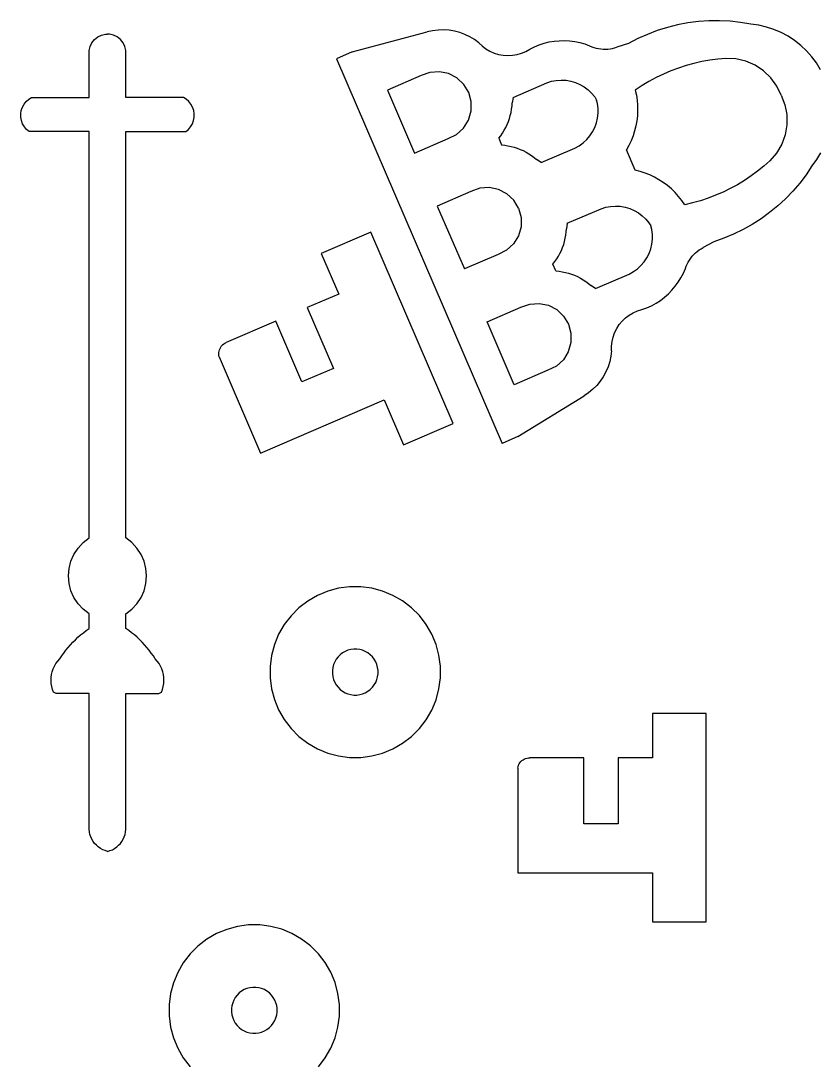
# Model space of a CAD drawing. Extents: x -3998 to 3998, y -3549 to 3549.
# Drawn here: x 1625 to 1950.6, y -197.6 to 226.8 of the extents above; entities that cross this region are included whole.
import ezdxf

# ---------------------------------------------------------------- set-up
doc = ezdxf.new("R2010")
doc.units = 0
doc.header["$MEASUREMENT"] = 0
doc.layers.get('0').update_dxf_attribs({"linetype": 'CONTINUOUS'})

msp = doc.modelspace()

# ---------------------------------------------------------------- linework, layer by layer
for p, q in [((1893.2, 225.18), (1889.02, 224.13)), ((1897.43, 225.97), (1893.2, 225.18)), ((1901.7, 226.51), (1897.43, 225.97)), ((1906, 226.81), (1901.7, 226.51)), ((1910.31, 226.84), (1906, 226.81)), ((1914.61, 226.62), (1910.31, 226.84)), ((1918.89, 226.15), (1914.61, 226.62)), ((1923.14, 225.43), (1918.89, 226.15)), ((1926.32, 224.99), (1923.14, 225.43)), ((1929.45, 224.27), (1926.32, 224.99)), ((1656.4, 220.26), (1657.94, 220.98)), ((1657.94, 220.98), (1659.6, 221.34)), ((1659.6, 221.34), (1660.4, 221.33)), ((1661.2, 221.34), (1660.4, 221.33)), ((1662.87, 220.98), (1661.2, 221.34)), ((1664.4, 220.26), (1662.87, 220.98)), ((1760.34, 214.11), (1790.99, 222.3)), ((1793.17, 222.79), (1790.99, 222.3)), ((1795.39, 223.07), (1793.17, 222.79)), ((1797.63, 223.14), (1795.39, 223.07)), ((1799.86, 222.99), (1797.63, 223.14)), ((1802.06, 222.64), (1799.86, 222.99)), ((1804.23, 222.08), (1802.06, 222.64)), ((1806.33, 221.31), (1804.23, 222.08)), ((1808.35, 220.35), (1806.33, 221.31)), ((1880.88, 221.31), (1876.95, 219.55)), ((1884.91, 222.84), (1880.88, 221.31)), ((1889.02, 224.13), (1884.91, 222.84)), ((1932.51, 223.28), (1929.45, 224.27)), ((1935.46, 222.03), (1932.51, 223.28)), ((1938.3, 220.52), (1935.46, 222.03)), ((1653.27, 216.33), (1654, 217.87)), ((1654, 217.87), (1655.06, 219.2)), ((1655.06, 219.2), (1656.4, 220.26)), ((1665.74, 219.2), (1664.4, 220.26)), ((1666.8, 217.87), (1665.74, 219.2)), ((1667.53, 216.33), (1666.8, 217.87)), ((1810.26, 219.2), (1808.35, 220.35)), ((1812.07, 217.88), (1810.26, 219.2)), ((1812.07, 217.88), (1813.43, 216.56)), ((1813.43, 216.56), (1814.93, 215.4)), ((1834.72, 216.24), (1836.67, 217.03)), ((1836.67, 217.03), (1838.67, 217.68)), ((1838.67, 217.68), (1840.72, 218.18)), ((1840.72, 218.18), (1842.79, 218.53)), ((1842.79, 218.53), (1844.89, 218.72)), ((1844.89, 218.72), (1846.99, 218.76)), ((1846.99, 218.76), (1849.09, 218.64)), ((1849.09, 218.64), (1851.18, 218.37)), ((1851.18, 218.37), (1853.24, 217.94)), ((1853.24, 217.94), (1855.26, 217.37)), ((1855.26, 217.37), (1857.24, 216.64)), ((1857.24, 216.64), (1858.12, 216.27)), ((1873.13, 217.55), (1868.4, 216.01)), ((1876.95, 219.55), (1873.13, 217.55)), ((1940.99, 218.77), (1938.3, 220.52)), ((1943.52, 216.78), (1940.99, 218.77)), ((1945.86, 214.59), (1943.52, 216.78)), ((1652.9, 214.67), (1653.27, 216.33)), ((1652.9, 195.58), (1652.9, 214.67)), ((1667.9, 214.67), (1667.53, 216.33)), ((1667.9, 195.58), (1667.9, 214.67)), ((1760.34, 214.11), (1753.91, 211.34)), ((1814.93, 215.4), (1816.57, 214.44)), ((1816.57, 214.44), (1818.3, 213.67)), ((1818.3, 213.67), (1820.11, 213.11)), ((1820.11, 213.11), (1821.98, 212.77)), ((1821.98, 212.77), (1823.87, 212.64)), ((1823.87, 212.64), (1825.76, 212.74)), ((1825.76, 212.74), (1827.63, 213.07)), ((1827.63, 213.07), (1829.45, 213.61)), ((1829.45, 213.61), (1831.19, 214.35)), ((1831.19, 214.35), (1832.84, 215.3)), ((1832.84, 215.3), (1834.72, 216.24)), ((1858.12, 216.27), (1859.02, 215.96)), ((1859.02, 215.96), (1859.93, 215.7)), ((1859.93, 215.7), (1860.87, 215.5)), ((1860.87, 215.5), (1861.81, 215.36)), ((1861.81, 215.36), (1862.76, 215.27)), ((1862.76, 215.27), (1863.71, 215.25)), ((1863.71, 215.25), (1864.66, 215.28)), ((1864.66, 215.28), (1865.61, 215.38)), ((1865.61, 215.38), (1866.55, 215.53)), ((1866.55, 215.53), (1867.48, 215.74)), ((1867.48, 215.74), (1868.4, 216.01)), ((1948, 212.19), (1945.86, 214.59)), ((1753.91, 211.34), (1821.55, 54.29)), ((1896.67, 208.58), (1893.53, 207.55)), ((1899.86, 209.45), (1896.67, 208.58)), ((1903.09, 210.19), (1899.86, 209.45)), ((1906.34, 210.77), (1903.09, 210.19)), ((1909.62, 211.21), (1906.34, 210.77)), ((1912.91, 211.5), (1909.62, 211.21)), ((1917.04, 211.31), (1912.91, 211.5)), ((1921.08, 210.37), (1917.04, 211.31)), ((1924.87, 208.73), (1921.08, 210.37)), ((1928.31, 206.43), (1924.87, 208.73)), ((1949.92, 209.62), (1948, 212.19)), ((1951.61, 206.88), (1949.92, 209.62)), ((1788.45, 204.44), (1774.68, 198.51)), ((1792.07, 205.75), (1788.45, 204.44)), ((1795.91, 206.03), (1792.07, 205.75)), ((1799.67, 205.25), (1795.91, 206.03)), ((1803.09, 203.49), (1799.67, 205.25)), ((1887.39, 205.09), (1884.42, 203.65)), ((1890.43, 206.39), (1887.39, 205.09)), ((1893.53, 207.55), (1890.43, 206.39)), ((1931.28, 203.54), (1928.31, 206.43)), ((1805.9, 200.86), (1803.09, 203.49)), ((1807.89, 197.57), (1805.9, 200.86)), ((1826.02, 195.58), (1839.8, 201.51)), ((1839.8, 201.51), (1841.7, 202.12)), ((1841.7, 202.12), (1843.65, 202.49)), ((1843.65, 202.49), (1845.64, 202.63)), ((1845.64, 202.63), (1847.63, 202.53)), ((1847.63, 202.53), (1849.59, 202.2)), ((1849.59, 202.2), (1851.5, 201.63)), ((1851.5, 201.63), (1853.33, 200.85)), ((1853.33, 200.85), (1855.05, 199.85)), ((1855.05, 199.85), (1856.65, 198.65)), ((1878.67, 200.38), (1875.91, 198.56)), ((1881.51, 202.08), (1878.67, 200.38)), ((1884.42, 203.65), (1881.51, 202.08)), ((1933.68, 200.17), (1931.28, 203.54)), ((1935.43, 196.42), (1933.68, 200.17)), ((1628.23, 194.84), (1629.41, 195.58)), ((1629.41, 195.58), (1652.9, 195.58)), ((1691.39, 195.58), (1667.9, 195.58)), ((1692.58, 194.84), (1691.39, 195.58)), ((1774.68, 198.51), (1785.75, 172.79)), ((1808.91, 193.86), (1807.89, 197.57)), ((1826.02, 195.58), (1825.67, 193.36)), ((1856.65, 198.65), (1858.09, 197.28)), ((1858.09, 197.28), (1859.35, 195.74)), ((1859.35, 195.74), (1860.15, 194.49)), ((1875.91, 198.56), (1876.36, 196.49)), ((1876.36, 196.49), (1876.67, 194.4)), ((1935.43, 196.42), (1936.95, 192.57)), ((1625.2, 190.25), (1625.65, 191.57)), ((1625.65, 191.57), (1626.32, 192.8)), ((1626.32, 192.8), (1627.19, 193.9)), ((1627.19, 193.9), (1628.23, 194.84)), ((1693.62, 193.9), (1692.58, 194.84)), ((1694.48, 192.8), (1693.62, 193.9)), ((1695.15, 191.57), (1694.48, 192.8)), ((1695.6, 190.25), (1695.15, 191.57)), ((1808.89, 190.02), (1808.91, 193.86)), ((1825.42, 190.75), (1825.58, 192.05)), ((1825.58, 192.05), (1825.67, 193.36)), ((1860.51, 193.05), (1860.15, 194.49)), ((1860.76, 191.07), (1860.51, 193.05)), ((1860.77, 189.08), (1860.76, 191.07)), ((1876.67, 194.4), (1876.84, 192.3)), ((1876.84, 192.3), (1876.87, 190.19)), ((1936.95, 192.57), (1937.75, 188.51)), ((1624.98, 188.87), (1625.2, 190.25)), ((1625, 187.47), (1624.98, 188.87)), ((1625.26, 186.09), (1625, 187.47)), ((1695.54, 186.09), (1695.8, 187.47)), ((1695.82, 188.87), (1695.6, 190.25)), ((1695.8, 187.47), (1695.82, 188.87)), ((1807.83, 186.32), (1808.89, 190.02)), ((1824.09, 185.67), (1824.53, 186.91)), ((1824.53, 186.91), (1824.89, 188.17)), ((1824.89, 188.17), (1825.19, 189.45)), ((1825.19, 189.45), (1825.42, 190.75)), ((1860.08, 185.17), (1860.54, 187.1)), ((1860.54, 187.1), (1860.77, 189.08)), ((1876.77, 188.08), (1876.53, 185.98)), ((1876.87, 190.19), (1876.77, 188.08)), ((1937.75, 188.51), (1937.81, 184.38)), ((1625.75, 184.78), (1625.26, 186.09)), ((1626.45, 183.57), (1625.75, 184.78)), ((1627.34, 182.49), (1626.45, 183.57)), ((1693.46, 182.49), (1694.35, 183.57)), ((1694.35, 183.57), (1695.06, 184.78)), ((1695.06, 184.78), (1695.54, 186.09)), ((1802.96, 180.45), (1805.8, 183.05)), ((1805.8, 183.05), (1807.83, 186.32)), ((1822.39, 182.12), (1823.02, 183.28)), ((1823.02, 183.28), (1823.59, 184.46)), ((1823.59, 184.46), (1824.09, 185.67)), ((1858.5, 181.52), (1859.4, 183.3)), ((1859.4, 183.3), (1860.08, 185.17)), ((1876.15, 183.9), (1875.63, 181.85)), ((1876.53, 185.98), (1876.15, 183.9)), ((1937.81, 184.38), (1937.12, 180.3)), ((1628.41, 181.59), (1627.34, 182.49)), ((1652.9, 181.59), (1628.41, 181.59)), ((1652.9, 15.64), (1652.9, 181.59)), ((1667.9, 181.59), (1692.39, 181.59)), ((1667.9, 15.64), (1667.9, 181.59)), ((1692.39, 181.59), (1693.46, 182.49)), ((1785.75, 172.79), (1799.53, 178.73)), ((1799.53, 178.73), (1802.96, 180.45)), ((1820.14, 178.89), (1820.95, 179.93)), ((1820.14, 178.89), (1821.33, 176.14)), ((1820.95, 179.93), (1821.7, 181.01)), ((1821.7, 181.01), (1822.39, 182.12)), ((1854.63, 177.01), (1856.09, 178.36)), ((1856.09, 178.36), (1857.39, 179.87)), ((1857.39, 179.87), (1858.5, 181.52)), ((1874.99, 179.84), (1874.21, 177.88)), ((1875.63, 181.85), (1874.99, 179.84)), ((1937.12, 180.3), (1935.7, 176.41)), ((1821.33, 176.14), (1822.64, 176.01)), ((1822.64, 176.01), (1823.94, 175.82)), ((1823.94, 175.82), (1825.22, 175.55)), ((1825.22, 175.55), (1826.49, 175.22)), ((1826.49, 175.22), (1827.74, 174.81)), ((1827.74, 174.81), (1828.97, 174.34)), ((1828.97, 174.34), (1830.17, 173.81)), ((1837.49, 168.94), (1851.27, 174.88)), ((1851.27, 174.88), (1853.01, 175.84)), ((1853.01, 175.84), (1854.63, 177.01)), ((1873.31, 175.97), (1872.28, 174.13)), ((1875.84, 165.86), (1872.28, 174.13)), ((1874.21, 177.88), (1873.31, 175.97)), ((1935.7, 176.41), (1933.61, 172.84)), ((1830.17, 173.81), (1831.34, 173.21)), ((1831.34, 173.21), (1832.47, 172.55)), ((1832.47, 172.55), (1833.57, 171.83)), ((1833.57, 171.83), (1834.63, 171.05)), ((1834.63, 171.05), (1835.64, 170.21)), ((1837.49, 168.94), (1835.64, 170.21)), ((1933.61, 172.84), (1930.91, 169.7)), ((1949.92, 170.18), (1948.06, 167.56)), ((1951.56, 172.94), (1949.92, 170.18)), ((1877.89, 165.34), (1875.84, 165.86)), ((1928.44, 167.51), (1925.87, 165.43)), ((1930.91, 169.7), (1928.44, 167.51)), ((1948.06, 167.56), (1945.67, 163.98)), ((1879.89, 164.68), (1877.89, 165.34)), ((1881.85, 163.9), (1879.89, 164.68)), ((1883.76, 162.99), (1881.85, 163.9)), ((1885.6, 161.95), (1883.76, 162.99)), ((1887.37, 160.8), (1885.6, 161.95)), ((1920.46, 161.63), (1917.63, 159.91)), ((1923.21, 163.47), (1920.46, 161.63)), ((1925.87, 165.43), (1923.21, 163.47)), ((1945.67, 163.98), (1943.07, 160.55)), ((1808.82, 157.14), (1795.05, 151.21)), ((1812.44, 158.45), (1808.82, 157.14)), ((1816.28, 158.73), (1812.44, 158.45)), ((1820.05, 157.95), (1816.28, 158.73)), ((1823.46, 156.19), (1820.05, 157.95)), ((1889.06, 159.54), (1887.37, 160.8)), ((1890.67, 158.16), (1889.06, 159.54)), ((1892.18, 156.69), (1890.67, 158.16)), ((1914.73, 158.33), (1911.76, 156.88)), ((1917.63, 159.91), (1914.73, 158.33)), ((1940.27, 157.27), (1937.28, 154.17)), ((1943.07, 160.55), (1940.27, 157.27)), ((1826.27, 153.56), (1823.46, 156.19)), ((1828.26, 150.27), (1826.27, 153.56)), ((1893.59, 155.12), (1892.18, 156.69)), ((1894.89, 153.46), (1893.59, 155.12)), ((1896.09, 151.72), (1894.89, 153.46)), ((1902.49, 153.36), (1899.31, 152.46)), ((1905.63, 154.39), (1902.49, 153.36)), ((1908.72, 155.57), (1905.63, 154.39)), ((1911.76, 156.88), (1908.72, 155.57)), ((1937.28, 154.17), (1934.12, 151.24)), ((1795.05, 151.21), (1806.12, 125.49)), ((1828.26, 150.27), (1829.28, 146.56)), ((1848.17, 144.15), (1861.95, 150.08)), ((1861.95, 150.08), (1863.85, 150.68)), ((1863.85, 150.68), (1865.8, 151.06)), ((1865.8, 151.06), (1867.79, 151.19)), ((1867.79, 151.19), (1869.78, 151.1)), ((1869.78, 151.1), (1871.74, 150.76)), ((1871.74, 150.76), (1873.65, 150.2)), ((1873.65, 150.2), (1875.48, 149.41)), ((1875.48, 149.41), (1877.21, 148.41)), ((1899.31, 152.46), (1896.09, 151.72)), ((1934.12, 151.24), (1930.79, 148.51)), ((1829.28, 146.56), (1829.26, 142.72)), ((1877.21, 148.41), (1878.8, 147.22)), ((1878.8, 147.22), (1880.24, 145.84)), ((1880.24, 145.84), (1881.5, 144.31)), ((1927.3, 145.98), (1923.67, 143.66)), ((1930.79, 148.51), (1927.3, 145.98)), ((1767.89, 140.49), (1747.68, 131.79)), ((1801.51, 62.42), (1767.89, 140.49)), ((1829.26, 142.72), (1828.2, 139.02)), ((1847.57, 139.31), (1847.73, 140.62)), ((1847.73, 140.62), (1847.82, 141.93)), ((1848.17, 144.15), (1847.82, 141.93)), ((1881.5, 144.31), (1882.31, 143.06)), ((1882.66, 141.62), (1882.31, 143.06)), ((1882.91, 139.64), (1882.66, 141.62)), ((1919.91, 141.56), (1916.03, 139.69)), ((1923.67, 143.66), (1919.91, 141.56)), ((1828.2, 139.02), (1826.17, 135.75)), ((1846.68, 135.48), (1847.04, 136.74)), ((1847.04, 136.74), (1847.34, 138.02)), ((1847.34, 138.02), (1847.57, 139.31)), ((1882.69, 135.67), (1882.92, 137.65)), ((1882.92, 137.65), (1882.91, 139.64)), ((1907.98, 136.64), (1903.6, 134.27)), ((1912.05, 138.05), (1907.98, 136.64)), ((1916.03, 139.69), (1912.05, 138.05)), ((1747.68, 131.79), (1754.8, 115.26)), ((1823.34, 133.15), (1819.9, 131.43)), ((1826.17, 135.75), (1823.34, 133.15)), ((1844.54, 130.69), (1845.17, 131.84)), ((1845.17, 131.84), (1845.74, 133.03)), ((1845.74, 133.03), (1846.24, 134.24)), ((1846.24, 134.24), (1846.68, 135.48)), ((1880.65, 130.09), (1881.55, 131.86)), ((1881.55, 131.86), (1882.23, 133.73)), ((1882.23, 133.73), (1882.69, 135.67)), ((1899.83, 131.38), (1900.51, 132.05)), ((1900.51, 132.05), (1901.23, 132.67)), ((1901.23, 132.67), (1901.99, 133.25)), ((1901.99, 133.25), (1902.78, 133.78)), ((1902.78, 133.78), (1903.6, 134.27)), ((1819.9, 131.43), (1806.12, 125.49)), ((1842.29, 127.46), (1843.1, 128.5)), ((1843.48, 124.7), (1842.29, 127.46)), ((1843.1, 128.5), (1843.85, 129.57)), ((1843.85, 129.57), (1844.54, 130.69)), ((1878.24, 126.92), (1879.54, 128.43)), ((1879.54, 128.43), (1880.65, 130.09)), ((1896.73, 126.61), (1897.12, 127.48)), ((1897.12, 127.48), (1897.56, 128.33)), ((1897.56, 128.33), (1898.06, 129.14)), ((1898.06, 129.14), (1898.6, 129.92)), ((1898.6, 129.92), (1899.19, 130.67)), ((1899.19, 130.67), (1899.83, 131.38)), ((1843.48, 124.7), (1844.79, 124.58)), ((1844.79, 124.58), (1846.09, 124.38)), ((1846.09, 124.38), (1847.37, 124.12)), ((1847.37, 124.12), (1848.64, 123.78)), ((1848.64, 123.78), (1849.89, 123.38)), ((1849.89, 123.38), (1851.12, 122.91)), ((1859.64, 117.51), (1873.42, 123.44)), ((1873.42, 123.44), (1875.16, 124.41)), ((1875.16, 124.41), (1876.78, 125.57)), ((1876.78, 125.57), (1878.24, 126.92)), ((1894.59, 121.92), (1895.56, 123.78)), ((1895.56, 123.78), (1896.4, 125.72)), ((1896.4, 125.72), (1896.73, 126.61)), ((1851.12, 122.91), (1852.32, 122.38)), ((1852.32, 122.38), (1853.49, 121.78)), ((1853.49, 121.78), (1854.62, 121.12)), ((1854.62, 121.12), (1855.72, 120.4)), ((1855.72, 120.4), (1856.78, 119.62)), ((1856.78, 119.62), (1857.79, 118.78)), ((1892.25, 118.43), (1893.49, 120.13)), ((1893.49, 120.13), (1894.59, 121.92)), ((1754.8, 115.26), (1741.94, 109.72)), ((1859.64, 117.51), (1857.79, 118.78)), ((1887.84, 113.93), (1889.42, 115.32)), ((1889.42, 115.32), (1890.89, 116.82)), ((1890.89, 116.82), (1892.25, 118.43)), ((1829.2, 109.84), (1832.81, 111.15)), ((1832.81, 111.15), (1836.65, 111.43)), ((1836.65, 111.43), (1840.42, 110.65)), ((1840.42, 110.65), (1843.83, 108.89)), ((1880.63, 109.64), (1882.55, 110.51)), ((1882.55, 110.51), (1884.39, 111.52)), ((1884.39, 111.52), (1886.16, 112.66)), ((1886.16, 112.66), (1887.84, 113.93)), ((1741.94, 109.72), (1752.62, 84.92)), ((1815.42, 103.91), (1829.2, 109.84)), ((1843.83, 108.89), (1846.64, 106.26)), ((1846.64, 106.26), (1848.63, 102.97)), ((1871.94, 105.53), (1873.46, 106.67)), ((1873.46, 106.67), (1875.1, 107.62)), ((1875.1, 107.62), (1876.84, 108.37)), ((1876.84, 108.37), (1878.66, 108.91)), ((1878.66, 108.91), (1880.63, 109.64)), ((1729.09, 104.18), (1708.88, 95.48)), ((1739.77, 79.39), (1729.09, 104.18)), ((1826.49, 78.19), (1815.42, 103.91)), ((1848.63, 102.97), (1849.65, 99.26)), ((1868.32, 101.17), (1869.35, 102.76)), ((1869.35, 102.76), (1870.56, 104.22)), ((1870.56, 104.22), (1871.94, 105.53)), ((1849.65, 99.26), (1849.63, 95.42)), ((1866.43, 95.83), (1866.85, 97.68)), ((1866.85, 97.68), (1867.48, 99.47)), ((1867.48, 99.47), (1868.32, 101.17)), ((1706.34, 93.08), (1706.64, 93.59)), ((1706.64, 93.59), (1706.99, 94.07)), ((1706.99, 94.07), (1707.4, 94.5)), ((1707.4, 94.5), (1707.85, 94.89)), ((1707.85, 94.89), (1708.35, 95.21)), ((1708.35, 95.21), (1708.88, 95.48)), ((1849.63, 95.42), (1848.57, 91.72)), ((1866.23, 93.95), (1866.43, 95.83)), ((1866.26, 92.05), (1866.23, 93.95)), ((1705.82, 90.78), (1705.85, 91.37)), ((1705.86, 90.18), (1705.82, 90.78)), ((1705.85, 91.37), (1705.95, 91.96)), ((1705.97, 89.6), (1705.86, 90.18)), ((1705.95, 91.96), (1706.11, 92.53)), ((1705.97, 89.6), (1722.88, 50.34)), ((1706.11, 92.53), (1706.34, 93.08)), ((1848.57, 91.72), (1846.54, 88.45)), ((1865.98, 89.83), (1865.5, 87.65)), ((1866.26, 92.05), (1865.98, 89.83)), ((1752.62, 84.92), (1739.77, 79.39)), ((1843.71, 85.85), (1840.27, 84.13)), ((1846.54, 88.45), (1843.71, 85.85)), ((1864.81, 85.52), (1863.92, 83.47)), ((1865.5, 87.65), (1864.81, 85.52)), ((1840.27, 84.13), (1826.49, 78.19)), ((1862.84, 81.51), (1861.59, 79.66)), ((1863.92, 83.47), (1862.84, 81.51)), ((1860.16, 77.94), (1858.57, 76.37)), ((1861.59, 79.66), (1860.16, 77.94)), ((1827.98, 57.05), (1854.99, 73.7)), ((1856.84, 74.95), (1854.99, 73.7)), ((1858.57, 76.37), (1856.84, 74.95)), ((1722.88, 50.34), (1773.39, 72.09)), ((1773.39, 72.09), (1781.3, 53.72)), ((1781.3, 53.72), (1801.51, 62.42)), ((1827.98, 57.05), (1821.55, 54.29)), ((1648.4, 11.52), (1650.48, 13.77)), ((1650.48, 13.77), (1652.9, 15.64)), ((1670.32, 13.77), (1667.9, 15.64)), ((1672.41, 11.52), (1670.32, 13.77)), ((1645.48, 6.16), (1646.71, 8.96)), ((1646.71, 8.96), (1648.4, 11.52)), ((1674.09, 8.96), (1672.41, 11.52)), ((1675.32, 6.16), (1674.09, 8.96)), ((1644.72, 3.19), (1645.48, 6.16)), ((1676.08, 3.19), (1675.32, 6.16)), ((1644.47, 0.14), (1644.72, 3.19)), ((1644.72, -2.91), (1644.47, 0.14)), ((1676.33, 0.14), (1676.08, 3.19)), ((1676.08, -2.91), (1676.33, 0.14)), ((1645.48, -5.88), (1644.72, -2.91)), ((1675.32, -5.88), (1676.08, -2.91)), ((1646.71, -8.68), (1645.48, -5.88)), ((1674.09, -8.68), (1675.32, -5.88)), ((1746.12, -7.8), (1742.18, -10.09)), ((1750.33, -6.06), (1746.12, -7.8)), ((1754.73, -4.87), (1750.33, -6.06)), ((1759.25, -4.28), (1754.73, -4.87)), ((1763.81, -4.27), (1759.25, -4.28)), ((1768.33, -4.86), (1763.81, -4.27)), ((1772.74, -6.04), (1768.33, -4.86)), ((1776.95, -7.78), (1772.74, -6.04)), ((1780.9, -10.05), (1776.95, -7.78)), ((1648.4, -11.24), (1646.71, -8.68)), ((1650.48, -13.48), (1648.4, -11.24)), ((1670.32, -13.48), (1672.41, -11.24)), ((1672.41, -11.24), (1674.09, -8.68)), ((1742.18, -10.09), (1738.56, -12.86)), ((1784.52, -12.83), (1780.9, -10.05)), ((1652.9, -15.35), (1650.48, -13.48)), ((1652.9, -21.35), (1652.9, -15.35)), ((1667.9, -15.35), (1670.32, -13.48)), ((1667.9, -21.35), (1667.9, -15.35)), ((1735.34, -16.09), (1732.57, -19.71)), ((1738.56, -12.86), (1735.34, -16.09)), ((1787.75, -16.05), (1784.52, -12.83)), ((1790.52, -19.66), (1787.75, -16.05)), ((1732.57, -19.71), (1730.29, -23.66)), ((1792.81, -23.61), (1790.52, -19.66)), ((1647.27, -25.89), (1648.33, -24.91)), ((1648.33, -24.91), (1649.43, -23.96)), ((1649.43, -23.96), (1650.55, -23.05)), ((1650.55, -23.05), (1651.71, -22.18)), ((1651.71, -22.18), (1652.9, -21.35)), ((1669.09, -22.18), (1667.9, -21.35)), ((1670.25, -23.05), (1669.09, -22.18)), ((1671.37, -23.96), (1670.25, -23.05)), ((1672.47, -24.91), (1671.37, -23.96)), ((1673.53, -25.89), (1672.47, -24.91)), ((1730.29, -23.66), (1728.55, -27.87)), ((1794.55, -27.82), (1792.81, -23.61)), ((1643.39, -30.19), (1644.3, -29.06)), ((1644.3, -29.06), (1645.26, -27.97)), ((1645.26, -27.97), (1646.25, -26.91)), ((1646.25, -26.91), (1647.27, -25.89)), ((1674.56, -26.91), (1673.53, -25.89)), ((1675.55, -27.97), (1674.56, -26.91)), ((1676.5, -29.06), (1675.55, -27.97)), ((1677.41, -30.19), (1676.5, -29.06)), ((1728.55, -27.87), (1727.38, -32.28)), ((1795.74, -32.22), (1794.55, -27.82)), ((1640.08, -34.65), (1640.89, -33.74)), ((1640.89, -33.74), (1641.68, -32.53)), ((1641.68, -32.53), (1642.52, -31.34)), ((1642.52, -31.34), (1643.39, -30.19)), ((1678.28, -31.34), (1677.41, -30.19)), ((1679.12, -32.53), (1678.28, -31.34)), ((1679.91, -33.74), (1679.12, -32.53)), ((1680.72, -34.65), (1679.91, -33.74)), ((1727.38, -32.28), (1726.78, -36.8)), ((1753.8, -33.87), (1753.19, -34.93)), ((1754.54, -32.91), (1753.8, -33.87)), ((1755.41, -32.04), (1754.54, -32.91)), ((1756.37, -31.3), (1755.41, -32.04)), ((1757.43, -30.69), (1756.37, -31.3)), ((1758.56, -30.22), (1757.43, -30.69)), ((1759.73, -29.9), (1758.56, -30.22)), ((1760.94, -29.74), (1759.73, -29.9)), ((1762.16, -29.74), (1760.94, -29.74)), ((1763.37, -29.9), (1762.16, -29.74)), ((1764.55, -30.21), (1763.37, -29.9)), ((1765.68, -30.68), (1764.55, -30.21)), ((1766.74, -31.29), (1765.68, -30.68)), ((1767.71, -32.03), (1766.74, -31.29)), ((1768.57, -32.89), (1767.71, -32.03)), ((1769.31, -33.86), (1768.57, -32.89)), ((1769.93, -34.92), (1769.31, -33.86)), ((1796.34, -36.74), (1795.74, -32.22)), ((1637.83, -38.97), (1638.23, -37.81)), ((1638.23, -37.81), (1638.74, -36.7)), ((1638.74, -36.7), (1639.36, -35.64)), ((1639.36, -35.64), (1640.08, -34.65)), ((1681.45, -35.64), (1680.72, -34.65)), ((1682.06, -36.7), (1681.45, -35.64)), ((1682.58, -37.81), (1682.06, -36.7)), ((1682.97, -38.97), (1682.58, -37.81)), ((1726.78, -36.8), (1726.79, -39.12)), ((1752.41, -37.24), (1752.25, -38.45)), ((1752.73, -36.06), (1752.41, -37.24)), ((1753.19, -34.93), (1752.73, -36.06)), ((1770.39, -36.04), (1769.93, -34.92)), ((1770.71, -37.22), (1770.39, -36.04)), ((1770.87, -38.43), (1770.71, -37.22)), ((1796.34, -38.85), (1796.34, -36.74)), ((1637.35, -42.59), (1637.39, -41.37)), ((1637.39, -41.37), (1637.55, -40.16)), ((1637.55, -40.16), (1637.83, -38.97)), ((1683.25, -40.16), (1682.97, -38.97)), ((1683.41, -41.37), (1683.25, -40.16)), ((1683.45, -42.59), (1683.41, -41.37)), ((1726.79, -39.12), (1726.78, -41.43)), ((1726.78, -41.43), (1727.38, -45.95)), ((1752.25, -38.45), (1752.25, -39.12)), ((1752.25, -39.12), (1752.25, -39.79)), ((1752.25, -39.79), (1752.41, -41)), ((1752.41, -41), (1752.73, -42.18)), ((1752.73, -42.18), (1753.19, -43.3)), ((1769.93, -43.32), (1770.39, -42.19)), ((1770.39, -42.19), (1770.71, -41.01)), ((1770.71, -41.01), (1770.87, -39.81)), ((1770.87, -38.85), (1770.87, -38.43)), ((1770.87, -39.81), (1770.87, -38.85)), ((1795.74, -46.01), (1796.33, -41.5)), ((1796.33, -41.5), (1796.34, -38.85)), ((1637.44, -43.82), (1637.35, -42.59)), ((1637.64, -45.02), (1637.44, -43.82)), ((1637.97, -46.2), (1637.64, -45.02)), ((1638.41, -47.34), (1637.97, -46.2)), ((1682.39, -47.34), (1682.84, -46.2)), ((1682.84, -46.2), (1683.16, -45.02)), ((1683.16, -45.02), (1683.37, -43.82)), ((1683.37, -43.82), (1683.45, -42.59)), ((1727.38, -45.95), (1728.55, -50.36)), ((1753.19, -43.3), (1753.8, -44.36)), ((1753.8, -44.36), (1754.54, -45.33)), ((1754.54, -45.33), (1755.41, -46.19)), ((1755.41, -46.19), (1756.37, -46.94)), ((1766.74, -46.95), (1767.71, -46.2)), ((1767.71, -46.2), (1768.57, -45.34)), ((1768.57, -45.34), (1769.31, -44.37)), ((1769.31, -44.37), (1769.93, -43.32)), ((1794.55, -50.42), (1795.74, -46.01)), ((1639.44, -47.88), (1638.41, -47.34)), ((1652.9, -47.88), (1639.44, -47.88)), ((1652.9, -103.33), (1652.9, -47.88)), ((1667.9, -47.88), (1681.37, -47.88)), ((1667.9, -103.33), (1667.9, -47.88)), ((1681.37, -47.88), (1682.39, -47.34)), ((1728.55, -50.36), (1730.29, -54.57)), ((1756.37, -46.94), (1757.43, -47.55)), ((1757.43, -47.55), (1758.56, -48.01)), ((1758.56, -48.01), (1759.73, -48.33)), ((1759.73, -48.33), (1760.94, -48.49)), ((1760.94, -48.49), (1762.16, -48.49)), ((1762.16, -48.49), (1763.37, -48.33)), ((1763.37, -48.33), (1764.55, -48.02)), ((1764.55, -48.02), (1765.68, -47.55)), ((1765.68, -47.55), (1766.74, -46.95)), ((1792.81, -54.63), (1794.55, -50.42)), ((1730.29, -54.57), (1732.57, -58.52)), ((1790.52, -58.57), (1792.81, -54.63)), ((1732.57, -58.52), (1735.34, -62.14)), ((1787.75, -62.19), (1790.52, -58.57)), ((1882.9, -56.07), (1882.9, -74.07)), ((1904.9, -56.07), (1882.9, -56.07)), ((1904.9, -141.07), (1904.9, -56.07)), ((1735.34, -62.14), (1738.56, -65.37)), ((1784.52, -65.41), (1787.75, -62.19)), ((1738.56, -65.37), (1742.18, -68.14)), ((1780.9, -68.18), (1784.52, -65.41)), ((1742.18, -68.14), (1746.12, -70.43)), ((1746.12, -70.43), (1750.33, -72.17)), ((1772.74, -72.2), (1776.95, -70.45)), ((1776.95, -70.45), (1780.9, -68.18)), ((1750.33, -72.17), (1754.73, -73.36)), ((1754.73, -73.36), (1759.25, -73.96)), ((1759.25, -73.96), (1763.81, -73.97)), ((1763.81, -73.97), (1768.33, -73.37)), ((1768.33, -73.37), (1772.74, -72.2)), ((1828.49, -76.64), (1828.81, -76.14)), ((1828.81, -76.14), (1829.19, -75.68)), ((1829.19, -75.68), (1829.62, -75.27)), ((1829.62, -75.27), (1830.09, -74.92)), ((1830.09, -74.92), (1830.61, -74.62)), ((1830.61, -74.62), (1831.15, -74.38)), ((1831.15, -74.38), (1831.72, -74.21)), ((1831.72, -74.21), (1832.31, -74.1)), ((1832.31, -74.1), (1832.9, -74.07)), ((1854.9, -74.07), (1832.9, -74.07)), ((1854.9, -101.07), (1854.9, -74.07)), ((1868.9, -74.07), (1868.9, -101.07)), ((1882.9, -74.07), (1868.9, -74.07)), ((1827.9, -78.32), (1828.03, -77.74)), ((1827.9, -78.32), (1827.9, -121.07)), ((1828.03, -77.74), (1828.23, -77.18)), ((1828.23, -77.18), (1828.49, -76.64)), ((1868.9, -101.07), (1854.9, -101.07)), ((1653.01, -104.37), (1652.9, -103.33)), ((1653.22, -105.4), (1653.01, -104.37)), ((1653.55, -106.39), (1653.22, -105.4)), ((1667.25, -106.39), (1667.58, -105.4)), ((1667.58, -105.4), (1667.8, -104.37)), ((1667.8, -104.37), (1667.9, -103.33)), ((1653.98, -107.35), (1653.55, -106.39)), ((1654.51, -108.25), (1653.98, -107.35)), ((1655.14, -109.09), (1654.51, -108.25)), ((1655.85, -109.86), (1655.14, -109.09)), ((1656.64, -110.54), (1655.85, -109.86)), ((1664.16, -110.54), (1664.95, -109.86)), ((1664.95, -109.86), (1665.66, -109.09)), ((1665.66, -109.09), (1666.29, -108.25)), ((1666.29, -108.25), (1666.82, -107.35)), ((1666.82, -107.35), (1667.25, -106.39)), ((1657.5, -111.14), (1656.64, -110.54)), ((1658.43, -111.64), (1657.5, -111.14)), ((1659.39, -112.03), (1658.43, -111.64)), ((1660.4, -112.33), (1659.39, -112.03)), ((1660.4, -112.33), (1661.41, -112.03)), ((1661.41, -112.03), (1662.38, -111.64)), ((1662.38, -111.64), (1663.3, -111.14)), ((1663.3, -111.14), (1664.16, -110.54)), ((1827.9, -121.07), (1882.9, -121.07)), ((1882.9, -121.07), (1882.9, -141.07)), ((1709.11, -144.17), (1704.9, -145.91)), ((1713.52, -142.98), (1709.11, -144.17)), ((1718.04, -142.38), (1713.52, -142.98)), ((1722.59, -142.38), (1718.04, -142.38)), ((1727.11, -142.97), (1722.59, -142.38)), ((1731.52, -144.14), (1727.11, -142.97)), ((1735.73, -145.89), (1731.52, -144.14)), ((1882.9, -141.07), (1904.9, -141.07)), ((1700.96, -148.2), (1697.34, -150.97)), ((1704.9, -145.91), (1700.96, -148.2)), ((1739.68, -148.16), (1735.73, -145.89)), ((1743.3, -150.93), (1739.68, -148.16)), ((1697.34, -150.97), (1694.12, -154.2)), ((1746.53, -154.15), (1743.3, -150.93)), ((1694.12, -154.2), (1691.35, -157.82)), ((1749.3, -157.77), (1746.53, -154.15)), ((1691.35, -157.82), (1689.08, -161.77)), ((1751.59, -161.71), (1749.3, -157.77)), ((1689.08, -161.77), (1687.33, -165.98)), ((1753.34, -165.93), (1751.59, -161.71)), ((1687.33, -165.98), (1686.16, -170.39)), ((1715.16, -169.41), (1714.19, -170.15)), ((1716.21, -168.79), (1715.16, -169.41)), ((1717.34, -168.33), (1716.21, -168.79)), ((1718.52, -168.01), (1717.34, -168.33)), ((1719.73, -167.85), (1718.52, -168.01)), ((1720.95, -167.85), (1719.73, -167.85)), ((1722.16, -168.01), (1720.95, -167.85)), ((1723.34, -168.32), (1722.16, -168.01)), ((1724.46, -168.79), (1723.34, -168.32)), ((1725.52, -169.4), (1724.46, -168.79)), ((1726.49, -170.14), (1725.52, -169.4)), ((1754.52, -170.33), (1753.34, -165.93)), ((1686.16, -170.39), (1685.56, -174.91)), ((1711.98, -173.04), (1711.51, -174.17)), ((1712.58, -171.98), (1711.98, -173.04)), ((1713.33, -171.01), (1712.58, -171.98)), ((1714.19, -170.15), (1713.33, -171.01)), ((1727.35, -171), (1726.49, -170.14)), ((1728.1, -171.97), (1727.35, -171)), ((1728.71, -173.02), (1728.1, -171.97)), ((1729.17, -174.15), (1728.71, -173.02)), ((1755.12, -174.85), (1754.52, -170.33)), ((1685.56, -174.91), (1685.57, -177.22)), ((1685.57, -177.22), (1685.56, -179.54)), ((1711.2, -175.34), (1711.04, -176.55)), ((1711.04, -176.55), (1711.04, -177.22)), ((1711.04, -177.22), (1711.04, -177.89)), ((1711.04, -177.89), (1711.2, -179.1)), ((1711.51, -174.17), (1711.2, -175.34)), ((1729.49, -175.33), (1729.17, -174.15)), ((1729.65, -176.54), (1729.49, -175.33)), ((1729.49, -179.12), (1729.65, -177.92)), ((1729.65, -176.96), (1729.65, -176.54)), ((1729.65, -177.92), (1729.65, -176.96)), ((1755.12, -176.96), (1755.12, -174.85)), ((1755.12, -179.6), (1755.12, -176.96)), ((1685.56, -179.54), (1686.16, -184.06)), ((1711.2, -179.1), (1711.51, -180.28)), ((1711.51, -180.28), (1711.98, -181.41)), ((1711.98, -181.41), (1712.58, -182.47)), ((1712.58, -182.47), (1713.33, -183.44)), ((1727.35, -183.45), (1728.1, -182.48)), ((1728.1, -182.48), (1728.71, -181.42)), ((1728.71, -181.42), (1729.17, -180.3)), ((1729.17, -180.3), (1729.49, -179.12)), ((1754.52, -184.12), (1755.12, -179.6)), ((1686.16, -184.06), (1687.33, -188.47)), ((1713.33, -183.44), (1714.19, -184.3)), ((1714.19, -184.3), (1715.16, -185.04)), ((1715.16, -185.04), (1716.21, -185.65)), ((1716.21, -185.65), (1717.34, -186.12)), ((1717.34, -186.12), (1718.52, -186.44)), ((1718.52, -186.44), (1719.73, -186.6)), ((1719.73, -186.6), (1720.95, -186.6)), ((1720.95, -186.6), (1722.16, -186.44)), ((1722.16, -186.44), (1723.34, -186.13)), ((1723.34, -186.13), (1724.46, -185.66)), ((1724.46, -185.66), (1725.52, -185.05)), ((1725.52, -185.05), (1726.49, -184.31)), ((1726.49, -184.31), (1727.35, -183.45)), ((1753.34, -188.52), (1754.52, -184.12)), ((1687.33, -188.47), (1689.08, -192.68)), ((1751.59, -192.73), (1753.34, -188.52)), ((1689.08, -192.68), (1691.35, -196.63)), ((1749.3, -196.68), (1751.59, -192.73)), ((1691.35, -196.63), (1694.12, -200.25)), ((1746.53, -200.29), (1749.3, -196.68))]:
    msp.add_line(p, q)

doc.saveas('drawing.dxf')
